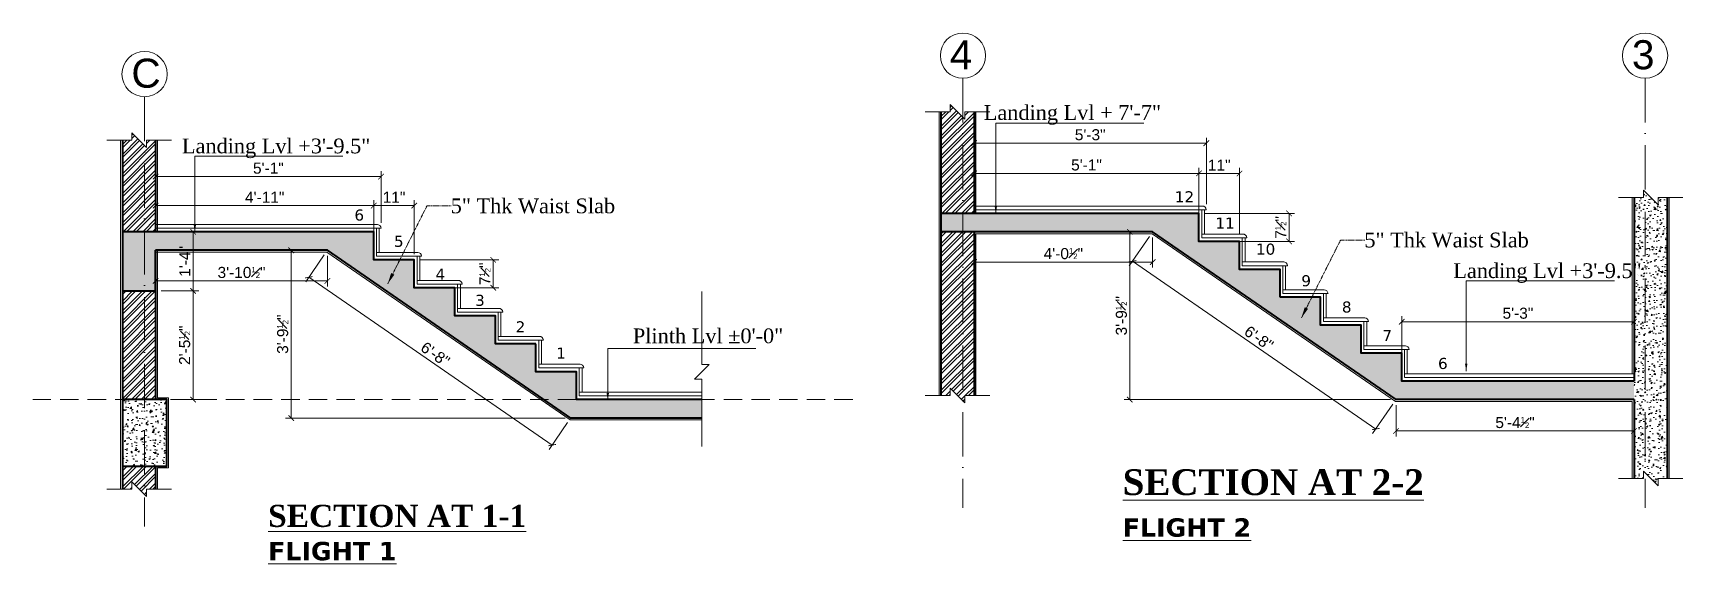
# Model space of a CAD drawing. Header units: inches. Extents: x 10755 to 33653, y -10992 to 10708.
# Drawn here: x 25919.6 to 26367, y 3860.2 to 4004.1 of the extents above; entities that cross this region are included whole.
import ezdxf

# ---------------------------------------------------------------- set-up
doc = ezdxf.new("R2010")
doc.units = ezdxf.units.IN
doc.header["$MEASUREMENT"] = 0
for name, pattern in [('ACAD_ISO10W100', [18, 12, -3, 0, -3]), ('DASHED', [0.75, 0.5, -0.25]), ('HIDDEN', [0.375, 0.25, -0.125])]:
    doc.linetypes.add(name, pattern=pattern)
for name, color, linetype, lineweight in [('beam in plan', 241, 'HIDDEN', 20), ('centerline', 9, 'ACAD_ISO10W100', 5), ('dimension element- 8', 5, 'Continuous', 13), ('hatch', 33, 'Continuous', 5), ('hatch- rcc', 252, 'Continuous', 5), ('hatch3', 43, 'Continuous', 5), ('parapet wall', 5, 'Continuous', 18), ('plaster line', 160, 'Continuous', 9), ('secton wall', 32, 'Continuous', 40), ('stair', 3, 'Continuous', 15), ('Text', 150, 'Continuous', 18), ('text- 8', 115, 'Continuous', 18), ('wall', 1, 'Continuous', 35)]:
    doc.layers.add(name, color=color, linetype=linetype, lineweight=lineweight)
doc.layers.add('T-TEXT', color=230, linetype='Continuous')
doc.styles.add('arial', font='arial.ttf')
doc.styles.add('ordinary', font='arial.ttf')
doc.styles.get("Standard").update_dxf_attribs({"font": 'arial.ttf'})
doc.styles.add('suren', font='times.ttf', dxfattribs={"height": 4})
doc.dimstyles.new('jayanti', dxfattribs={"dimtxt": 24, "dimasz": 18, "dimexe": 5.625, "dimexo": 36, "dimgap": 3, "dimtad": 1, "dimdec": 1, "dimzin": 0, "dimdsep": 46, "dimlunit": 4, "dimtxsty": 'ordinary', "dimblk": 'OBLIQUE', "dimcen": 0.09, "dimdle": 3, "dimclrt": 7, "dimadec": 3, "dimazin": 0, "dimtfac": 1, "dimtdec": 1, "dimtix": 1, "dimtofl": 0, "dimtmove": 0, "dimatfit": 3, "dimfxl": 29.1875, "dimfxlon": 1, "dimtolj": 1, "dimtzin": 0, "dimarcsym": 0})
doc.dimstyles.new('s3', dxfattribs={"dimscale": 3, "dimtxt": 1, "dimasz": 0.5, "dimexe": 0.5, "dimexo": 0.5, "dimgap": 0.25, "dimtad": 1, "dimzin": 3, "dimdsep": 46, "dimlunit": 4, "dimtxsty": 'Standard', "dimblk": 'ARCHTICK', "dimcen": 0, "dimclrd": 256, "dimclre": 256, "dimclrt": 6, "dimadec": 0, "dimazin": 0, "dimtfac": 0.5, "dimtix": 1, "dimtmove": 1, "dimatfit": 3, "dimfxl": 0.5, "dimfrac": 1, "dimtolj": 1, "dimtzin": 0, "dimarcsym": 1})
doc.dimstyles.new('S4', dxfattribs={"dimscale": 4, "dimtxt": 1, "dimasz": 0.5, "dimexe": 0.5, "dimexo": 0.5, "dimgap": 0.25, "dimtad": 1, "dimzin": 3, "dimdsep": 46, "dimlunit": 4, "dimtxsty": 'Standard', "dimblk": 'ARCHTICK', "dimcen": 0, "dimclrd": 256, "dimclre": 256, "dimclrt": 6, "dimadec": 0, "dimazin": 0, "dimtfac": 0.5, "dimtix": 1, "dimtmove": 1, "dimatfit": 3, "dimfxl": 0.5, "dimfrac": 1, "dimtolj": 1, "dimtzin": 0, "dimarcsym": 1})

# ---------------------------------------------------------------- blocks, each defined once
blk = doc.blocks.new('_ArchTick')
at = {"color": 0, "const_width": 0.15}
blk.add_lwpolyline([(-0.5, -0.5), (0.5, 0.5)], dxfattribs=at)
blk = doc.blocks.new('*D2133')
at = {"layer": 'Defpoints', "color": 0, "transparency": 16777216}
for p in [(11171.36, -968.92), (11171.36, -976.05), (11230.51, -976.05)]:
    blk.add_point(p, dxfattribs=at)
at = {"layer": 'dimension element- 8', "lineweight": -2, "transparency": 16777216}
for p, q in [((11171.36, -974.55), (11171.36, -967.42)), ((11230.51, -968.92), (11171.36, -968.92)), ((11230.51, -974.55), (11230.51, -967.42))]:
    blk.add_line(p, q, dxfattribs=at)
at = {"layer": 'dimension element- 8', "lineweight": -2, "transparency": 16777216, "xscale": 1.5, "yscale": 1.5, "zscale": 1.5, "rotation": 180}
blk.add_blockref('_ArchTick', (11171.36, -968.92), dxfattribs=at)
at = {"layer": 'dimension element- 8', "lineweight": -2, "transparency": 16777216, "xscale": 1.5, "yscale": 1.5, "zscale": 1.5}
blk.add_blockref('_ArchTick', (11230.51, -968.92), dxfattribs=at)
at = {"layer": 'dimension element- 8', "color": 6, "transparency": 16777216, "insert": (11200.94, -966.66), "char_height": 3, "attachment_point": 5}
blk.add_mtext('\\A1;4\'-11"', dxfattribs=at)
blk = doc.blocks.new('*D2134')
at = {"layer": 'Defpoints', "color": 0, "transparency": 16777216}
for p in [(11241.51, -968.92), (11230.51, -983.63), (11241.51, -983.63)]:
    blk.add_point(p, dxfattribs=at)
at = {"layer": 'dimension element- 8', "lineweight": -2, "transparency": 16777216}
for p, q in [((11230.51, -982.13), (11230.51, -967.42)), ((11230.51, -968.92), (11241.51, -968.92)), ((11241.51, -982.13), (11241.51, -967.42))]:
    blk.add_line(p, q, dxfattribs=at)
at = {"layer": 'dimension element- 8', "lineweight": -2, "transparency": 16777216, "xscale": 1.5, "yscale": 1.5, "zscale": 1.5, "rotation": 180}
blk.add_blockref('_ArchTick', (11230.51, -968.92), dxfattribs=at)
at = {"layer": 'dimension element- 8', "lineweight": -2, "transparency": 16777216, "xscale": 1.5, "yscale": 1.5, "zscale": 1.5}
blk.add_blockref('_ArchTick', (11241.51, -968.92), dxfattribs=at)
at = {"layer": 'dimension element- 8', "color": 6, "transparency": 16777216, "insert": (11236.01, -966.66), "char_height": 3, "attachment_point": 5}
blk.add_mtext('\\A1;11"', dxfattribs=at)
blk = doc.blocks.new('_Oblique')
at = {"layer": 'wall', "color": 0, "lineweight": -2}
blk.add_line((-0.5, -0.5), (0.5, 0.5), dxfattribs=at)
blk = doc.blocks.new('*D2135')
at = {"layer": 'Defpoints', "color": 0, "transparency": 16777216}
for p in [(11171.36, -961.07), (11171.36, -975.05), (11232.51, -975.05)]:
    blk.add_point(p, dxfattribs=at)
at = {"layer": 'dimension element- 8', "lineweight": -2, "transparency": 16777216}
for p, q in [((11171.36, -973.55), (11171.36, -959.57)), ((11232.51, -961.07), (11171.36, -961.07)), ((11232.51, -973.55), (11232.51, -959.57))]:
    blk.add_line(p, q, dxfattribs=at)
at = {"layer": 'dimension element- 8', "lineweight": -2, "transparency": 16777216, "xscale": 1.5, "yscale": 1.5, "zscale": 1.5, "rotation": 180}
blk.add_blockref('_ArchTick', (11171.36, -961.07), dxfattribs=at)
at = {"layer": 'dimension element- 8', "lineweight": -2, "transparency": 16777216, "xscale": 1.5, "yscale": 1.5, "zscale": 1.5}
blk.add_blockref('_ArchTick', (11232.51, -961.07), dxfattribs=at)
at = {"layer": 'dimension element- 8', "color": 6, "transparency": 16777216, "insert": (11201.94, -958.79), "char_height": 3, "attachment_point": 5}
blk.add_mtext('\\A1;5\'-1"', dxfattribs=at)
blk = doc.blocks.new('*D2137')
at = {"layer": 'Defpoints', "color": 0, "transparency": 16777216}
for p in [(11241.51, -983.63), (11262.93, -983.63), (11241.51, -991.21)]:
    blk.add_point(p, dxfattribs=at)
at = {"layer": 'dimension element- 8', "lineweight": -2, "transparency": 16777216}
for p, q in [((11243.01, -983.63), (11264.43, -983.63)), ((11262.93, -991.21), (11262.93, -983.63)), ((11243.01, -991.21), (11264.43, -991.21))]:
    blk.add_line(p, q, dxfattribs=at)
at = {"layer": 'dimension element- 8', "lineweight": -2, "transparency": 16777216, "xscale": 1.5, "yscale": 1.5, "zscale": 1.5}
for p, rotation in [((11262.93, -983.63), 90), ((11262.93, -991.21), 270)]:
    blk.add_blockref('_ArchTick', p, dxfattribs=dict(at, rotation=rotation))
at = {"layer": 'dimension element- 8', "color": 6, "transparency": 16777216, "insert": (11260.68, -987.42), "char_height": 3, "attachment_point": 5, "rotation": 90}
blk.add_mtext('\\A1;7{\\H0.500000x;\\S1#2;}"', dxfattribs=at)
blk = doc.blocks.new('*D2138')
at = {"layer": 'Defpoints', "color": 0, "transparency": 16777216}
for p in [(11171.36, -981.05), (11217.95, -981.05), (11217.95, -989.34)]:
    blk.add_point(p, dxfattribs=at)
at = {"layer": 'dimension element- 8', "lineweight": -2, "transparency": 16777216}
for p, q in [((11171.36, -982.55), (11171.36, -990.84)), ((11217.95, -982.55), (11217.95, -990.84)), ((11171.36, -989.34), (11217.95, -989.34))]:
    blk.add_line(p, q, dxfattribs=at)
at = {"layer": 'dimension element- 8', "lineweight": -2, "transparency": 16777216, "xscale": 1.5, "yscale": 1.5, "zscale": 1.5, "rotation": 180}
blk.add_blockref('_ArchTick', (11171.36, -989.34), dxfattribs=at)
at = {"layer": 'dimension element- 8', "lineweight": -2, "transparency": 16777216, "xscale": 1.5, "yscale": 1.5, "zscale": 1.5}
blk.add_blockref('_ArchTick', (11217.95, -989.34), dxfattribs=at)
at = {"layer": 'dimension element- 8', "color": 6, "transparency": 16777216, "insert": (11194.66, -987.06), "char_height": 3, "attachment_point": 5}
blk.add_mtext('\\A1;3\'-10{\\H0.500000x;\\S1#2;}"', dxfattribs=at)
blk = doc.blocks.new('*D2139')
at = {"layer": 'Defpoints', "color": 0, "transparency": 16777216}
for p in [(11217.95, -981.05), (11283.95, -1026.52), (11278.91, -1033.84)]:
    blk.add_point(p, dxfattribs=at)
at = {"layer": 'dimension element- 8', "lineweight": -2, "transparency": 16777216}
for p, q in [((11217.1, -982.28), (11212.06, -989.6)), ((11212.91, -988.36), (11278.91, -1033.84)), ((11283.1, -1027.76), (11278.06, -1035.07))]:
    blk.add_line(p, q, dxfattribs=at)
at = {"layer": 'dimension element- 8', "lineweight": -2, "transparency": 16777216, "xscale": 1.5, "yscale": 1.5, "zscale": 1.5}
for p, rotation in [((11212.91, -988.36), 145.4333441391077), ((11278.91, -1033.84), 325.4333441391077)]:
    blk.add_blockref('_ArchTick', p, dxfattribs=dict(at, rotation=rotation))
at = {"layer": 'dimension element- 8', "color": 6, "transparency": 16777216, "insert": (11247.21, -1009.22), "char_height": 3, "attachment_point": 5, "rotation": 325.4333}
blk.add_mtext('\\A1;6\'-8"', dxfattribs=at)
blk = doc.blocks.new('*D2140')
at = {"layer": 'Defpoints', "color": 0, "transparency": 16777216}
for p in [(11171.36, -992.05), (11181.54, -992.05), (11176.17, -1021.52)]:
    blk.add_point(p, dxfattribs=at)
at = {"layer": 'dimension element- 8', "lineweight": -2, "transparency": 16777216}
for p, q in [((11172.86, -992.05), (11183.04, -992.05)), ((11181.54, -1021.52), (11181.54, -992.05)), ((11177.67, -1021.52), (11183.04, -1021.52))]:
    blk.add_line(p, q, dxfattribs=at)
at = {"layer": 'dimension element- 8', "lineweight": -2, "transparency": 16777216, "xscale": 1.5, "yscale": 1.5, "zscale": 1.5}
for p, rotation in [((11181.54, -992.05), 90), ((11181.54, -1021.52), 270)]:
    blk.add_blockref('_ArchTick', p, dxfattribs=dict(at, rotation=rotation))
at = {"layer": 'dimension element- 8', "color": 6, "transparency": 16777216, "insert": (11179.25, -1006.78), "char_height": 3, "attachment_point": 5, "rotation": 90}
blk.add_mtext('\\A1;2\'-5{\\H0.500000x;\\S1#2;}"', dxfattribs=at)
blk = doc.blocks.new('*D2141')
at = {"layer": 'Defpoints', "color": 0, "transparency": 16777216}
for p in [(11171.36, -976.05), (11181.54, -976.05), (11171.36, -992.05)]:
    blk.add_point(p, dxfattribs=at)
at = {"layer": 'dimension element- 8', "lineweight": -2, "transparency": 16777216}
for p, q in [((11172.86, -976.05), (11183.04, -976.05)), ((11181.54, -992.05), (11181.54, -976.05)), ((11172.86, -992.05), (11183.04, -992.05))]:
    blk.add_line(p, q, dxfattribs=at)
at = {"layer": 'dimension element- 8', "lineweight": -2, "transparency": 16777216, "xscale": 1.5, "yscale": 1.5, "zscale": 1.5}
for p, rotation in [((11181.54, -976.05), 90), ((11181.54, -992.05), 270)]:
    blk.add_blockref('_ArchTick', p, dxfattribs=dict(at, rotation=rotation))
at = {"layer": 'dimension element- 8', "color": 6, "transparency": 16777216, "insert": (11179.28, -984.05), "char_height": 3, "attachment_point": 5, "rotation": 90}
blk.add_mtext('\\A1;1\'-4"', dxfattribs=at)
blk = doc.blocks.new('*D2136')
at = {"layer": 'Defpoints', "color": 0, "transparency": 16777216}
for p in [(11208.12, -981.05), (11217.95, -981.05), (11283.95, -1026.52)]:
    blk.add_point(p, dxfattribs=at)
at = {"layer": 'dimension element- 8', "lineweight": -2, "transparency": 16777216}
for p, q in [((11216.45, -981.05), (11206.62, -981.05)), ((11208.12, -1026.52), (11208.12, -981.05)), ((11282.45, -1026.52), (11206.62, -1026.52))]:
    blk.add_line(p, q, dxfattribs=at)
at = {"layer": 'dimension element- 8', "lineweight": -2, "transparency": 16777216, "xscale": 1.5, "yscale": 1.5, "zscale": 1.5}
for p, rotation in [((11208.12, -981.05), 90), ((11208.12, -1026.52), 270)]:
    blk.add_blockref('_ArchTick', p, dxfattribs=dict(at, rotation=rotation))
at = {"layer": 'dimension element- 8', "color": 6, "transparency": 16777216, "insert": (11205.83, -1003.78), "char_height": 3, "attachment_point": 5, "rotation": 90}
blk.add_mtext('\\A1;3\'-9{\\H0.500000x;\\S1#2;}"', dxfattribs=at)
blk = doc.blocks.new('*D2142')
at = {"layer": 'Defpoints', "color": 0, "transparency": 16777216}
for p in [(11454.32, -960.2), (11393.32, -971.05), (11454.32, -971.05)]:
    blk.add_point(p, dxfattribs=at)
at = {"layer": 'dimension element- 8', "lineweight": -2, "transparency": 16777216}
for p, q in [((11393.32, -969.55), (11393.32, -958.7)), ((11393.32, -960.2), (11454.32, -960.2)), ((11454.32, -969.55), (11454.32, -958.7))]:
    blk.add_line(p, q, dxfattribs=at)
at = {"layer": 'dimension element- 8', "lineweight": -2, "transparency": 16777216, "xscale": 1.5, "yscale": 1.5, "zscale": 1.5, "rotation": 180}
blk.add_blockref('_ArchTick', (11393.32, -960.2), dxfattribs=at)
at = {"layer": 'dimension element- 8', "lineweight": -2, "transparency": 16777216, "xscale": 1.5, "yscale": 1.5, "zscale": 1.5}
blk.add_blockref('_ArchTick', (11454.32, -960.2), dxfattribs=at)
at = {"layer": 'dimension element- 8', "color": 6, "transparency": 16777216, "insert": (11423.82, -957.92), "char_height": 3, "attachment_point": 5}
blk.add_mtext('\\A1;5\'-1"', dxfattribs=at)
blk = doc.blocks.new('*D2143')
at = {"layer": 'Defpoints', "color": 0, "transparency": 16777216}
for p in [(11465.32, -960.2), (11454.32, -978.17), (11465.32, -978.17)]:
    blk.add_point(p, dxfattribs=at)
at = {"layer": 'dimension element- 8', "lineweight": -2, "transparency": 16777216}
for p, q in [((11454.32, -976.67), (11454.32, -958.7)), ((11454.32, -960.2), (11465.32, -960.2)), ((11465.32, -976.67), (11465.32, -958.7))]:
    blk.add_line(p, q, dxfattribs=at)
at = {"layer": 'dimension element- 8', "lineweight": -2, "transparency": 16777216, "xscale": 1.5, "yscale": 1.5, "zscale": 1.5, "rotation": 180}
blk.add_blockref('_ArchTick', (11454.32, -960.2), dxfattribs=at)
at = {"layer": 'dimension element- 8', "lineweight": -2, "transparency": 16777216, "xscale": 1.5, "yscale": 1.5, "zscale": 1.5}
blk.add_blockref('_ArchTick', (11465.32, -960.2), dxfattribs=at)
at = {"layer": 'dimension element- 8', "color": 6, "transparency": 16777216, "insert": (11459.82, -957.95), "char_height": 3, "attachment_point": 5}
blk.add_mtext('\\A1;11"', dxfattribs=at)
blk = doc.blocks.new('*D2144')
at = {"layer": 'Defpoints', "color": 0, "transparency": 16777216}
for p in [(11572.32, -1000.39), (11509.32, -1013.8), (11572.32, -1016.52)]:
    blk.add_point(p, dxfattribs=at)
at = {"layer": 'dimension element- 8', "lineweight": -2, "transparency": 16777216}
for p, q in [((11509.32, -1012.3), (11509.32, -998.89)), ((11509.32, -1000.39), (11572.32, -1000.39)), ((11572.32, -1015.02), (11572.32, -998.89))]:
    blk.add_line(p, q, dxfattribs=at)
at = {"layer": 'dimension element- 8', "lineweight": -2, "transparency": 16777216, "xscale": 1.5, "yscale": 1.5, "zscale": 1.5, "rotation": 180}
blk.add_blockref('_ArchTick', (11509.32, -1000.39), dxfattribs=at)
at = {"layer": 'dimension element- 8', "lineweight": -2, "transparency": 16777216, "xscale": 1.5, "yscale": 1.5, "zscale": 1.5}
blk.add_blockref('_ArchTick', (11572.32, -1000.39), dxfattribs=at)
at = {"layer": 'dimension element- 8', "color": 6, "transparency": 16777216, "insert": (11540.82, -998.11), "char_height": 3, "attachment_point": 5}
blk.add_mtext('\\A1;5\'-3"', dxfattribs=at)
blk = doc.blocks.new('*D2145')
at = {"layer": 'Defpoints', "color": 0, "transparency": 16777216}
for p in [(11456.32, -952.01), (11456.32, -970.05), (11393.32, -971.05)]:
    blk.add_point(p, dxfattribs=at)
at = {"layer": 'dimension element- 8', "lineweight": -2, "transparency": 16777216}
for p, q in [((11393.32, -969.55), (11393.32, -950.51)), ((11393.32, -952.01), (11456.32, -952.01)), ((11456.32, -968.55), (11456.32, -950.51))]:
    blk.add_line(p, q, dxfattribs=at)
at = {"layer": 'dimension element- 8', "lineweight": -2, "transparency": 16777216, "xscale": 1.5, "yscale": 1.5, "zscale": 1.5, "rotation": 180}
blk.add_blockref('_ArchTick', (11393.32, -952.01), dxfattribs=at)
at = {"layer": 'dimension element- 8', "lineweight": -2, "transparency": 16777216, "xscale": 1.5, "yscale": 1.5, "zscale": 1.5}
blk.add_blockref('_ArchTick', (11456.32, -952.01), dxfattribs=at)
at = {"layer": 'dimension element- 8', "color": 6, "transparency": 16777216, "insert": (11424.82, -949.73), "char_height": 3, "attachment_point": 5}
blk.add_mtext('\\A1;5\'-3"', dxfattribs=at)
blk = doc.blocks.new('*D2147')
at = {"layer": 'Defpoints', "color": 0, "transparency": 16777216}
for p in [(11441.76, -976.05), (11435.57, -1021.52), (11507.76, -1021.52)]:
    blk.add_point(p, dxfattribs=at)
at = {"layer": 'dimension element- 8', "lineweight": -2, "transparency": 16777216}
for p, q in [((11440.26, -976.05), (11434.07, -976.05)), ((11435.57, -976.05), (11435.57, -1021.52)), ((11506.26, -1021.52), (11434.07, -1021.52))]:
    blk.add_line(p, q, dxfattribs=at)
at = {"layer": 'dimension element- 8', "lineweight": -2, "transparency": 16777216, "xscale": 1.5, "yscale": 1.5, "zscale": 1.5}
for p, rotation in [((11435.57, -976.05), 90), ((11435.57, -1021.52), 270)]:
    blk.add_blockref('_ArchTick', p, dxfattribs=dict(at, rotation=rotation))
at = {"layer": 'dimension element- 8', "color": 6, "transparency": 16777216, "insert": (11433.29, -998.78), "char_height": 3, "attachment_point": 5, "rotation": 90}
blk.add_mtext('\\A1;3\'-9{\\H0.500000x;\\S1#2;}"', dxfattribs=at)
blk = doc.blocks.new('*D2148')
at = {"layer": 'Defpoints', "color": 0, "transparency": 16777216}
for p in [(11393.32, -976.05), (11441.76, -976.05), (11441.76, -984.24)]:
    blk.add_point(p, dxfattribs=at)
at = {"layer": 'dimension element- 8', "lineweight": -2, "transparency": 16777216}
for p, q in [((11393.32, -977.55), (11393.32, -985.74)), ((11441.76, -977.55), (11441.76, -985.74)), ((11393.32, -984.24), (11441.76, -984.24))]:
    blk.add_line(p, q, dxfattribs=at)
at = {"layer": 'dimension element- 8', "lineweight": -2, "transparency": 16777216, "xscale": 1.5, "yscale": 1.5, "zscale": 1.5, "rotation": 180}
blk.add_blockref('_ArchTick', (11393.32, -984.24), dxfattribs=at)
at = {"layer": 'dimension element- 8', "lineweight": -2, "transparency": 16777216, "xscale": 1.5, "yscale": 1.5, "zscale": 1.5}
blk.add_blockref('_ArchTick', (11441.76, -984.24), dxfattribs=at)
at = {"layer": 'dimension element- 8', "color": 6, "transparency": 16777216, "insert": (11417.54, -981.95), "char_height": 3, "attachment_point": 5}
blk.add_mtext('\\A1;4\'-0{\\H0.500000x;\\S1#2;}"', dxfattribs=at)
blk = doc.blocks.new('*D2146')
at = {"layer": 'Defpoints', "color": 0, "transparency": 16777216}
for p in [(11441.76, -976.05), (11507.76, -1021.52), (11502.27, -1029.49)]:
    blk.add_point(p, dxfattribs=at)
at = {"layer": 'dimension element- 8', "lineweight": -2, "transparency": 16777216}
for p, q in [((11440.91, -977.28), (11435.42, -985.25)), ((11436.27, -984.01), (11502.27, -1029.49)), ((11506.91, -1022.76), (11501.42, -1030.72))]:
    blk.add_line(p, q, dxfattribs=at)
at = {"layer": 'dimension element- 8', "lineweight": -2, "transparency": 16777216, "xscale": 1.5, "yscale": 1.5, "zscale": 1.5}
for p, rotation in [((11436.27, -984.01), 145.4333441391049), ((11502.27, -1029.49), 325.4333441391049)]:
    blk.add_blockref('_ArchTick', p, dxfattribs=dict(at, rotation=rotation))
at = {"layer": 'dimension element- 8', "color": 6, "transparency": 16777216, "insert": (11470.57, -1004.87), "char_height": 3, "attachment_point": 5, "rotation": 325.4333}
blk.add_mtext('\\A1;6\'-8"', dxfattribs=at)
blk = doc.blocks.new('*D2149')
at = {"layer": 'Defpoints', "color": 0, "transparency": 16777216}
for p in [(11507.76, -1021.52), (11572.32, -1021.52), (11572.32, -1030.02)]:
    blk.add_point(p, dxfattribs=at)
at = {"layer": 'dimension element- 8', "lineweight": -2, "transparency": 16777216}
for p, q in [((11507.76, -1023.02), (11507.76, -1031.52)), ((11572.32, -1023.02), (11572.32, -1031.52)), ((11507.76, -1030.02), (11572.32, -1030.02))]:
    blk.add_line(p, q, dxfattribs=at)
at = {"layer": 'dimension element- 8', "lineweight": -2, "transparency": 16777216, "xscale": 1.5, "yscale": 1.5, "zscale": 1.5, "rotation": 180}
blk.add_blockref('_ArchTick', (11507.76, -1030.02), dxfattribs=at)
at = {"layer": 'dimension element- 8', "lineweight": -2, "transparency": 16777216, "xscale": 1.5, "yscale": 1.5, "zscale": 1.5}
blk.add_blockref('_ArchTick', (11572.32, -1030.02), dxfattribs=at)
at = {"layer": 'dimension element- 8', "color": 6, "transparency": 16777216, "insert": (11540.04, -1027.74), "char_height": 3, "attachment_point": 5}
blk.add_mtext('\\A1;5\'-4{\\H0.500000x;\\S1#2;}"', dxfattribs=at)
blk = doc.blocks.new('*D2150')
at = {"layer": 'Defpoints', "color": 0, "transparency": 16777216}
for p in [(11454.32, -971.05), (11478.76, -971.05), (11454.32, -978.63)]:
    blk.add_point(p, dxfattribs=at)
at = {"layer": 'dimension element- 8', "lineweight": -2, "transparency": 16777216}
for p, q in [((11455.82, -971.05), (11480.26, -971.05)), ((11478.76, -978.63), (11478.76, -971.05)), ((11455.82, -978.63), (11480.26, -978.63))]:
    blk.add_line(p, q, dxfattribs=at)
at = {"layer": 'dimension element- 8', "lineweight": -2, "transparency": 16777216, "xscale": 1.5, "yscale": 1.5, "zscale": 1.5}
for p, rotation in [((11478.76, -971.05), 90), ((11478.76, -978.63), 270)]:
    blk.add_blockref('_ArchTick', p, dxfattribs=dict(at, rotation=rotation))
at = {"layer": 'dimension element- 8', "color": 6, "transparency": 16777216, "insert": (11476.51, -974.84), "char_height": 3, "attachment_point": 5, "rotation": 90}
blk.add_mtext('\\A1;7{\\H0.500000x;\\S1#2;}"', dxfattribs=at)
blk = doc.blocks.new('A$C55F06A0D')
at = {"layer": 'hatch'}
h = blk.add_hatch(dxfattribs=at)
h.set_pattern_fill('ANSI32', color=256, scale=5, style=0)
h.set_pattern_definition([(45, (-14700.1792, 1121.5799), (-1.32582521, 1.32582521), []), (45, (-14699.2953, 1121.5799), (-1.32582521, 1.32582521), [])])
h.paths.add_polyline_path([(1240.459, 114.808), (1231.459, 114.808), (1231.459, 70.479), (1233.983, 70.479), (1233.983, 72.479), (1237.983, 68.479), (1237.983, 70.479), (1240.459, 70.479)])
h.paths.add_polyline_path([(1240.459, 147.37), (1237.98, 147.37), (1237.98, 145.37), (1233.98, 149.37), (1233.98, 147.37), (1231.459, 147.37), (1231.459, 119.808), (1240.459, 119.808)])
h = blk.add_hatch(dxfattribs=at)
h.set_pattern_fill('ANSI32', color=256, scale=5, style=0)
h.set_pattern_definition([(45, (-16631.0951, -703.674), (-1.32582521, 1.32582521), []), (45, (-16630.2112, -703.674), (-1.32582521, 1.32582521), [])])
h.paths.add_polyline_path([(1018.506, 139.7), (1016.03, 139.7), (1016.03, 137.7), (1012.03, 141.7), (1012.03, 139.7), (1009.506, 139.7), (1009.506, 114.808), (1018.506, 114.808)])
h.paths.add_polyline_path([(1009.506, 69.334), (1018.506, 69.334), (1018.506, 98.808), (1009.506, 98.808)])
h.paths.add_polyline_path([(1018.506, 51.334), (1009.506, 51.334), (1009.506, 45.077), (1012.03, 45.077), (1012.03, 47.077), (1016.03, 43.077), (1016.03, 45.077), (1018.506, 45.077)])
at = {"layer": 'hatch- rcc'}
h = blk.add_hatch(dxfattribs=at)
h.set_pattern_fill('AR-CONC', color=256, scale=0.5, style=0)
h.set_pattern_definition([(50, (-9172.1302, 1111.943), (3.5863009, -0.3137607), [0.375, -4.125]), (355, (-9172.1302, 1111.943), (-0.6937567, 3.7609607), [0.3, -3.3]), (100.451444, (-9171.8314, 1111.917), (2.8925442, 3.4472), [0.318701, -3.5057106]), (46.1842, (-9172.13, 1112.943), (5.3362067, -0.8275964), [0.5625, -6.1875]), (96.635635, (-9171.6855, 1112.874), (4.6733097, 4.870593), [0.4780517, -5.2585688]), (351.184164, (-9172.13, 1112.943), (4.6733097, 4.870593), [0.45, -4.95]), (21, (-9171.6302, 1112.693), (2.9845353, -2.01309445), [0.375, -4.125]), (326, (-9171.6302, 1112.693), (1.2165767, 3.6257502), [0.3, -3.3]), (71.451445, (-9171.3815, 1112.5253), (4.2011119, 1.6126558), [0.318701, -3.5057106]), (37.5, (-9172.1302, 1111.9431), (0.06079928, 1.66446927), [0, -3.26, 0, -3.35, 0, -3.3125]), (7.5, (-9172.1302, 1111.943), (1.3153477, 1.97205856), [0, -1.91, 0, -3.185, 0, -1.2625]), (327.5, (-9173.2452, 1111.9431), (2.66911218, -0.11277436), [0, -1.25, 0, -3.9, 0, -5.175]), (317.5, (-9173.7452, 1111.943), (2.91593085, 0.5005249), [0, -1.625, 0, -2.59, 0, -3.675])])
h.paths.add_polyline_path([(1428.459, 124.108), (1425.983, 124.108), (1425.983, 122.108), (1421.983, 126.108), (1421.983, 124.108), (1419.459, 124.108), (1419.459, 47.988), (1421.983, 47.988), (1421.983, 49.988), (1425.983, 45.988), (1425.983, 47.988), (1428.459, 47.988)])
h = blk.add_hatch(dxfattribs=at)
h.set_pattern_fill('AR-CONC', color=256, scale=0.5, style=0)
h.set_pattern_definition([(50, (-14701.1823, 1121.58), (3.5863009, -0.3137607), [0.375, -4.125]), (355, (-14701.1823, 1121.58), (-0.6937567, 3.7609607), [0.3, -3.3]), (100.451444, (-14700.8835, 1121.5537), (2.8925442, 3.44719995), [0.318701, -3.5057106]), (46.1842, (-14701.1823, 1122.58), (5.3362067, -0.8275964), [0.5625, -6.1875]), (96.635635, (-14700.7376, 1122.511), (4.6733097, 4.870593), [0.4780517, -5.2585688]), (351.184164, (-14701.1823, 1122.58), (4.6733097, 4.870593), [0.45, -4.95]), (21, (-14700.6823, 1122.33), (2.98453526, -2.01309445), [0.375, -4.125]), (326, (-14700.6823, 1122.33), (1.2165767, 3.6257502), [0.3, -3.3]), (71.451445, (-14700.4336, 1122.162), (4.2011119, 1.6126558), [0.31870095, -3.5057106]), (37.5, (-14701.1823, 1121.5799), (0.06079928, 1.66446927), [0, -3.26, 0, -3.35, 0, -3.3125]), (7.5, (-14701.1823, 1121.5799), (1.31534769, 1.97205856), [0, -1.91, 0, -3.185, 0, -1.2625]), (327.5, (-14702.2973, 1121.5799), (2.66911218, -0.11277436), [0, -1.25, 0, -3.9, 0, -5.175]), (317.5, (-14702.7973, 1121.5799), (2.91593085, 0.5005249), [0, -1.625, 0, -2.59, 0, -3.675])])
h.paths.add_polyline_path([(1301.459, 119.808), (1231.459, 119.808), (1231.459, 114.808), (1288.904, 114.808), (1354.904, 69.334), (1419.459, 69.334), (1419.459, 74.334), (1356.459, 74.334), (1356.459, 81.913), (1345.459, 81.913), (1345.459, 89.492), (1334.459, 89.492), (1334.459, 97.071), (1323.459, 97.071), (1323.459, 104.65), (1312.459, 104.65), (1312.459, 112.229), (1301.459, 112.229)])
h = blk.add_hatch(dxfattribs=at)
h.set_pattern_fill('AR-CONC', color=256, scale=0.5, style=0)
h.set_pattern_definition([(50, (-14062.0882, 974.3814), (3.5863009, -0.3137607), [0.375, -4.125]), (355, (-14062.088, 974.3814), (-0.6937567, 3.7609607), [0.3, -3.3]), (100.451444, (-14061.7893, 974.3553), (2.8925442, 3.44719995), [0.318701, -3.5057106]), (46.1842, (-14062.088, 975.3814), (5.3362067, -0.8275964), [0.5625, -6.1875]), (96.635635, (-14061.6435, 975.3125), (4.6733097, 4.870593), [0.4780517, -5.2585688]), (351.184164, (-14062.088, 975.3814), (4.6733097, 4.870593), [0.45, -4.95]), (21, (-14061.5882, 975.1314), (2.98453526, -2.01309445), [0.375, -4.125]), (326, (-14061.588, 975.1314), (1.2165767, 3.6257502), [0.3, -3.3]), (71.451445, (-14061.3395, 974.9637), (4.2011119, 1.6126558), [0.31870095, -3.5057106]), (37.5, (-14062.0882, 974.3814), (0.06079928, 1.66446927), [0, -3.26, 0, -3.35, 0, -3.3125]), (7.5, (-14062.0882, 974.3814), (1.31534769, 1.97205856), [0, -1.91, 0, -3.185, 0, -1.2625]), (327.5, (-14063.2032, 974.3814), (2.66911218, -0.11277436), [0, -1.25, 0, -3.9, 0, -5.175]), (317.5, (-14063.7032, 974.3814), (2.91593085, 0.5005249), [0, -1.625, 0, -2.59, 0, -3.675])])
h.paths.add_polyline_path([(1088.651, 107.229), (1077.651, 107.229), (1077.651, 114.808), (1017.489, 114.808), (1009.506, 114.808), (1009.506, 98.808), (1018.506, 98.808), (1018.506, 109.808), (1065.095, 109.808), (1131.095, 64.334), (1166.634, 64.334), (1166.634, 69.334), (1132.651, 69.334), (1132.651, 76.913), (1121.651, 76.913), (1121.651, 84.492), (1110.651, 84.492), (1110.651, 92.071), (1099.651, 92.071), (1099.651, 99.65), (1088.651, 99.65)])
h = blk.add_hatch(dxfattribs=at)
h.set_pattern_fill('AR-CONC', color=256, scale=0.5, style=0)
h.set_pattern_definition([(50, (-14061.0882, 974.3814), (3.5863009, -0.3137607), [0.375, -4.125]), (355, (-14061.088, 974.3814), (-0.6937567, 3.7609607), [0.3, -3.3]), (100.451444, (-14060.7893, 974.3553), (2.8925442, 3.44719995), [0.318701, -3.5057106]), (46.1842, (-14061.088, 975.3814), (5.3362067, -0.8275964), [0.5625, -6.1875]), (96.635635, (-14060.6435, 975.3125), (4.6733097, 4.870593), [0.4780517, -5.2585688]), (351.184164, (-14061.088, 975.3814), (4.6733097, 4.870593), [0.45, -4.95]), (21, (-14060.5882, 975.1314), (2.98453526, -2.01309445), [0.375, -4.125]), (326, (-14060.588, 975.1314), (1.2165767, 3.6257502), [0.3, -3.3]), (71.451445, (-14060.3395, 974.9637), (4.2011119, 1.6126558), [0.31870095, -3.5057106]), (37.5, (-14061.0882, 974.3814), (0.06079928, 1.66446927), [0, -3.26, 0, -3.35, 0, -3.3125]), (7.5, (-14061.0882, 974.3814), (1.31534769, 1.97205856), [0, -1.91, 0, -3.185, 0, -1.2625]), (327.5, (-14062.2032, 974.3814), (2.66911218, -0.11277436), [0, -1.25, 0, -3.9, 0, -5.175]), (317.5, (-14062.7032, 974.3814), (2.91593085, 0.5005249), [0, -1.625, 0, -2.59, 0, -3.675])])
h.paths.add_polyline_path([(1021.506, 69.334), (1009.506, 69.334), (1009.506, 51.334), (1021.506, 51.334)])
at = {"layer": 'centerline'}
for p, q in [((1237.459, 156.437), (1237.459, 39.983)), ((1422.459, 156.437), (1422.459, 39.983)), ((1015.506, 151.437), (1015.506, 34.983))]:
    blk.add_line(p, q, dxfattribs=at)
at = {"layer": 'centerline', "linetype": 'Continuous'}
for centre in [(1237.459, 162.575), (1422.459, 162.575), (1015.506, 157.575)]:
    blk.add_circle(centre, 6.138, dxfattribs=at)
at = {"layer": 'hatch'}
for points in [[(1227.23, 147.37), (1233.98, 147.37), (1233.98, 149.37), (1237.98, 145.37), (1237.98, 147.37), (1244.73, 147.37)], [(1005.28, 139.7), (1012.03, 139.7), (1012.03, 141.7), (1016.03, 137.7), (1016.03, 139.7), (1022.78, 139.7)], [(1415.233, 124.108), (1421.983, 124.108), (1421.983, 126.108), (1425.983, 122.108), (1425.983, 124.108), (1432.733, 124.108)], [(1166.634, 56.648), (1166.634, 74.847), (1164.634, 74.847), (1168.634, 78.847), (1166.634, 78.847), (1166.634, 98.621)], [(1227.233, 70.479), (1233.983, 70.479), (1233.983, 72.479), (1237.983, 68.479), (1237.983, 70.479), (1244.733, 70.479)], [(1415.233, 47.988), (1421.983, 47.988), (1421.983, 49.988), (1425.983, 45.988), (1425.983, 47.988), (1432.733, 47.988)], [(1005.28, 45.077), (1012.03, 45.077), (1012.03, 47.077), (1016.03, 43.077), (1016.03, 45.077), (1022.78, 45.077)]]:
    blk.add_lwpolyline(points, dxfattribs=at)
at = {"layer": 'hatch3', "linetype": 'DASHED', "lineweight": 0, "ltscale": 10}
blk.add_line((1207.57, 69.334), (985.246, 69.334), dxfattribs=at)
at = {"layer": 'parapet wall'}
for p, q in [((1230.959, 147.37), (1230.959, 70.479)), ((1240.959, 147.37), (1240.959, 119.808)), ((1418.959, 124.108), (1418.959, 76.334)), ((1428.959, 124.108), (1428.959, 47.988))]:
    blk.add_line(p, q, dxfattribs=at)
blk.add_lwpolyline([(1418.959, 47.988), (1418.959, 68.834), (1354.748, 68.834), (1288.748, 114.308), (1240.959, 114.308), (1240.959, 70.479)], dxfattribs=at)
at = {"layer": 'plaster line'}
for p, q in [((1009.006, 139.7), (1009.006, 45.077)), ((1019.006, 139.7), (1019.006, 114.808))]:
    blk.add_line(p, q, dxfattribs=at)
for points in [[(1166.634, 63.834), (1130.94, 63.834), (1064.94, 109.308), (1018.506, 109.308)], [(1019.006, 45.077), (1019.006, 50.834), (1022.006, 50.834), (1022.006, 69.834), (1019.006, 69.834), (1019.006, 109.808)]]:
    blk.add_lwpolyline(points, dxfattribs=at)
at = {"layer": 'secton wall'}
for p, q in [((1231.459, 147.37), (1231.459, 70.479)), ((1240.459, 147.37), (1240.459, 119.808)), ((1009.506, 139.7), (1009.506, 45.077)), ((1018.506, 139.7), (1018.506, 114.808)), ((1419.459, 124.108), (1419.459, 74.334)), ((1428.459, 124.108), (1428.459, 47.988)), ((1240.459, 114.808), (1240.459, 70.479)), ((1018.506, 109.808), (1018.506, 69.334)), ((1419.459, 69.334), (1419.459, 47.988)), ((1018.506, 51.334), (1018.506, 45.077))]:
    blk.add_line(p, q, dxfattribs=at)
for points in [[(1323.459, 97.071), (1323.459, 104.65), (1312.459, 104.65), (1312.459, 112.229), (1301.459, 112.229), (1301.459, 119.808), (1231.459, 119.808)], [(1018.506, 114.808), (1009.506, 114.808), (1009.506, 98.808), (1018.506, 98.808), (1018.506, 109.808)], [(1121.651, 84.492), (1110.651, 84.492), (1110.651, 92.071), (1099.651, 92.071), (1099.651, 99.65), (1088.651, 99.65), (1088.651, 107.229), (1077.651, 107.229), (1077.651, 114.808), (1018.506, 114.808)], [(1419.459, 69.334), (1354.904, 69.334), (1288.904, 114.808), (1231.459, 114.808)], [(1166.634, 64.334), (1131.095, 64.334), (1065.095, 109.808), (1018.506, 109.808)], [(1419.459, 74.334), (1356.459, 74.334), (1356.459, 81.913), (1345.459, 81.913), (1345.459, 89.492), (1334.459, 89.492), (1334.459, 97.071), (1323.459, 97.071)], [(1166.634, 69.334), (1132.651, 69.334), (1132.651, 76.913), (1121.651, 76.913), (1121.651, 84.492)]]:
    blk.add_lwpolyline(points, dxfattribs=at)
blk.add_lwpolyline([(1009.506, 51.334), (1021.506, 51.334), (1021.506, 69.334), (1009.506, 69.334)], close=True, dxfattribs=at)
at = {"layer": 'stair', "ltscale": 5}
for p, q in [((1240.463, 121.808), (1302.456, 121.808)), ((1240.463, 119.808), (1240.463, 121.808)), ((1018.506, 116.808), (1078.647, 116.808)), ((1240.463, 120.808), (1302.959, 120.808)), ((1302.209, 120.808), (1302.209, 113.229)), ((1302.959, 120.808), (1303.459, 120.808)), ((1302.959, 120.808), (1302.959, 114.229)), ((1018.506, 115.808), (1079.151, 115.808)), ((1078.401, 115.808), (1078.401, 108.229)), ((1079.151, 115.808), (1079.651, 115.808)), ((1079.151, 115.808), (1079.151, 109.229)), ((1302.209, 114.229), (1313.456, 114.229)), ((1302.209, 113.229), (1313.959, 113.229)), ((1313.209, 113.229), (1313.209, 105.65)), ((1313.959, 113.229), (1314.459, 113.229)), ((1313.959, 113.229), (1313.959, 106.65)), ((1078.401, 109.229), (1089.647, 109.229)), ((1078.401, 108.229), (1090.151, 108.229)), ((1089.401, 108.229), (1089.401, 100.65)), ((1090.151, 108.229), (1090.651, 108.229)), ((1090.151, 108.229), (1090.151, 101.65)), ((1313.209, 106.65), (1324.456, 106.65)), ((1313.209, 105.65), (1324.959, 105.65)), ((1324.209, 105.65), (1324.209, 98.071)), ((1324.959, 105.65), (1325.459, 105.65)), ((1324.959, 105.65), (1324.959, 99.071)), ((1089.401, 101.65), (1100.647, 101.65)), ((1089.401, 100.65), (1101.151, 100.65)), ((1100.401, 100.65), (1100.401, 93.071)), ((1101.151, 100.65), (1101.651, 100.65)), ((1101.151, 100.65), (1101.151, 94.071)), ((1324.209, 99.071), (1335.456, 99.071)), ((1100.401, 94.071), (1111.647, 94.071)), ((1324.209, 98.071), (1335.959, 98.071)), ((1335.209, 98.071), (1335.209, 90.492)), ((1335.959, 98.071), (1336.459, 98.071)), ((1335.959, 98.071), (1335.959, 91.492)), ((1100.401, 93.071), (1112.151, 93.071)), ((1111.401, 93.071), (1111.401, 85.492)), ((1112.151, 93.071), (1112.651, 93.071)), ((1112.151, 93.071), (1112.151, 86.492)), ((1335.209, 91.492), (1346.456, 91.492)), ((1335.209, 90.492), (1346.959, 90.492)), ((1346.209, 90.492), (1346.209, 82.913)), ((1346.959, 90.492), (1347.459, 90.492)), ((1346.959, 90.492), (1346.959, 83.913)), ((1111.401, 86.492), (1122.647, 86.492)), ((1111.401, 85.492), (1123.151, 85.492)), ((1122.401, 85.492), (1122.401, 77.913)), ((1123.151, 85.492), (1123.651, 85.492)), ((1123.151, 85.492), (1123.151, 78.913)), ((1346.209, 83.913), (1357.456, 83.913)), ((1346.209, 82.913), (1357.959, 82.913)), ((1357.209, 82.913), (1357.209, 75.459)), ((1357.959, 82.913), (1358.459, 82.913)), ((1357.959, 82.913), (1357.959, 76.459)), ((1122.401, 78.913), (1133.647, 78.913)), ((1122.401, 77.913), (1134.151, 77.913)), ((1133.401, 77.913), (1133.401, 70.334)), ((1134.151, 77.913), (1134.651, 77.913)), ((1134.151, 77.913), (1134.151, 71.334)), ((1357.209, 76.334), (1419.459, 76.334)), ((1419.459, 74.334), (1419.459, 76.334)), ((1357.209, 75.334), (1419.459, 75.334)), ((1133.401, 71.334), (1166.634, 71.334)), ((1133.401, 70.334), (1166.634, 70.334))]:
    blk.add_line(p, q, dxfattribs=at)
for centre in [(1302.402, 120.75), (1078.594, 115.75), (1313.402, 113.171), (1089.594, 108.171), (1324.402, 105.592), (1100.594, 100.592), (1335.402, 98.013), (1111.594, 93.013), (1346.402, 90.434), (1122.594, 85.434), (1357.402, 82.855), (1133.594, 77.855)]:
    blk.add_arc(centre, 1.059, 3.12136, 92.92096, dxfattribs=at)
at = {"layer": 'T-TEXT', "ltscale": 100, "char_height": 7.875, "width": 7.28099, "attachment_point": 1, "style": 'suren'}
for s, insert in [('{\\fArial|b0|i0|c0|p34;4}', (1233.883, 166.759)), ('{\\fArial|b0|i0|c0|p34;3}', (1418.883, 166.759)), ('{\\fArial|b0|i0|c0|p34;C}', (1011.929, 161.759))]:
    blk.add_mtext(s, dxfattribs=dict(at, insert=insert))
at = {"layer": 'Text', "width": 115.98559, "attachment_point": 7}
for s, insert, char_height in [('{\\fTimes New Roman|b1|i0|c0|p18;\\LSECTION AT 2-2}', (1280.782, 43.369), 7), ('{\\fTimes New Roman|b1|i0|c0|p18;\\LSECTION AT 1-1}', (1049.013, 34.74), 6), ('{\\fVerdana|b1|i0|c0|p34;\\LFLIGHT 2}', (1280.782, 32.078), 5), ('{\\fVerdana|b1|i0|c0|p34;\\LFLIGHT 1}', (1049.013, 25.691), 5)]:
    blk.add_mtext(s, dxfattribs=dict(at, insert=insert, char_height=char_height))
at = {"layer": 'text- 8', "linetype": 'Continuous', "char_height": 4, "attachment_point": 9, "style": 'arial'}
for s, insert, width in [('{\\fTimes New Roman|b0|i0|c0|p18;Landing Lvl + 7\'-7"}', (1291.172, 143.844), 48.17988), ('{\\fTimes New Roman|b0|i0|c0|p18;Landing Lvl +3\'-9.5"}', (1076.73, 134.783), 49.96101), ('{\\fTimes New Roman|b0|i0|c0|p18;5" Thk Waist Slab}', (1143.117, 119.765), 44.03766), ('{\\fTimes New Roman|b0|i0|c0|p18;5" Thk Waist Slab}', (1390.903, 110.515), 44.03766), ('{\\fTimes New Roman|b0|i0|c0|p18;Landing Lvl +3\'-9.5"}', (1421.531, 100.975), 49.96101), ('{\\fTimes New Roman|b0|i0|c0|p18;Plinth Lvl %%P0\'-0"}', (1188.715, 84.564), 51.92913)]:
    blk.add_mtext(s, dxfattribs=dict(at, insert=insert, width=width))
at = {"layer": 'text- 8', "char_height": 3, "attachment_point": 8}
for s, insert in [('{\\fVerdana|b0|i0|c0|p34;12}', (1297.532, 122.823)), ('{\\fVerdana|b0|i0|c0|p34;6}', (1073.724, 117.823)), ('{\\fVerdana|b0|i0|c0|p34;11}', (1308.532, 115.698)), ('{\\fVerdana|b0|i0|c0|p34;5}', (1084.452, 110.698)), ('{\\fVerdana|b0|i0|c0|p34;10}', (1319.532, 108.573)), ('{\\fVerdana|b0|i0|c0|p34;4}', (1095.724, 101.823)), ('{\\fVerdana|b0|i0|c0|p34;9}', (1330.532, 100.009)), ('{\\fVerdana|b0|i0|c0|p34;3}', (1106.452, 94.698)), ('{\\fVerdana|b0|i0|c0|p34;8}', (1341.532, 92.884)), ('{\\fVerdana|b0|i0|c0|p34;2}', (1117.452, 87.573)), ('{\\fVerdana|b0|i0|c0|p34;7}', (1352.532, 85.235)), ('{\\fVerdana|b0|i0|c0|p34;1}', (1128.452, 80.448)), ('{\\fVerdana|b0|i0|c0|p34;6}', (1367.607, 77.586))]:
    blk.add_mtext(s, dxfattribs=dict(at, insert=insert))
at = {"layer": 'dimension element- 8'}
for base, p1, p2, picture, middle, set_off in [((1303.459, 138.847), (1240.463, 119.808), (1303.459, 120.808), '*D2145', (1271.961, 141.13), (-10152.858, 1090.856)), ((1301.459, 130.653), (1240.459, 119.808), (1301.459, 119.808), '*D2142', (1270.959, 132.935), (-10152.858, 1090.856)), ((1312.459, 130.653), (1301.459, 112.683), (1312.459, 112.683), '*D2143', (1306.959, 132.909), (-10152.858, 1090.856)), ((1018.5059, 129.7834), (1079.651, 115.8077), (1018.5059, 115.8077), '*D2135', (1049.0784, 132.0652), (-10152.8578, 1090.8556)), ((1018.5059, 121.9345), (1077.651, 114.8077), (1018.5059, 114.8077), '*D2133', (1048.0784, 124.1907), (-10152.8578, 1090.8556)), ((1088.651, 121.935), (1077.651, 107.229), (1088.651, 107.229), '*D2134', (1083.151, 124.191), (-10152.858, 1090.856)), ((1288.9036, 106.6191), (1240.4594, 114.8077), (1288.9036, 114.8077), '*D2148', (1264.6815, 108.9009), (-10152.8578, 1090.8556)), ((1065.095, 101.511), (1018.506, 109.808), (1065.095, 109.808), '*D2138', (1041.801, 103.794), (-10152.858, 1090.856)), ((1419.459, 90.462), (1356.459, 77.058), (1419.459, 74.334), '*D2144', (1387.959, 92.745), (-10152.858, 1090.856))]:
    dim = blk.add_linear_dim(base=base, p1=p1, p2=p2, dimstyle='s3', dxfattribs=at)
    dim.commit()
    dim.dimension.update_dxf_attribs({"geometry": picture, "text_midpoint": middle, "insert": set_off})
dim = blk.add_linear_dim(base=(1325.903, 119.808), p1=(1301.459, 112.229), p2=(1301.459, 119.808), angle=90, dimstyle='s3', override={"dimdec": 2}, dxfattribs=at)
dim.commit()
dim.dimension.update_dxf_attribs({"geometry": '*D2150', "text_midpoint": (1323.647, 116.018), "insert": (-10152.858, 1090.856)})
for base, p1, p2, picture, middle in [((1028.678, 114.808), (1018.506, 98.808), (1018.506, 114.808), '*D2141', (1026.422, 106.808)), ((1282.715, 69.334), (1288.904, 114.808), (1354.904, 69.334), '*D2147', (1280.432, 92.071)), ((1055.258, 109.808), (1131.095, 64.334), (1065.095, 109.808), '*D2136', (1052.975, 87.071)), ((1110.076, 107.229), (1088.651, 99.65), (1088.651, 107.229), '*D2137', (1107.82, 103.439)), ((1028.678, 98.808), (1023.317, 69.334), (1018.506, 98.808), '*D2140', (1026.397, 84.071))]:
    dim = blk.add_linear_dim(base=base, p1=p1, p2=p2, angle=90, dimstyle='s3', dxfattribs=at)
    dim.commit()
    dim.dimension.update_dxf_attribs({"geometry": picture, "text_midpoint": middle, "insert": (-10152.858, 1090.856)})
for p1, p2, distance, picture, middle, set_off in [((1288.904, 114.808), (1354.904, 69.334), -9.675, '*D2146', (1317.709, 85.983), (-10152.858, 1090.856)), ((1065.095, 109.808), (1131.095, 64.334), -8.886, '*D2139', (1094.348, 81.633), (-10152.858, 1090.856)), ((1354.9036, 69.3341), (1419.4594, 69.3341), -8.498, '*D2149', (1387.1815, 63.1178), (-10152.8578, 1090.8556))]:
    dim = blk.add_aligned_dim(p1=p1, p2=p2, distance=distance, dimstyle='s3', dxfattribs=at)
    dim.commit()
    dim.dimension.update_dxf_attribs({"geometry": picture, "text_midpoint": middle, "insert": set_off})
for points in [[(1081.462, 100.739), (1092.071, 121.833), (1098.715, 121.833)], [(1329.248, 91.489), (1339.858, 112.583), (1346.502, 112.583)]]:
    blk.add_leader(points, dimstyle='jayanti', override={"dimasz": 3, "dimtad": 0})
at = {"layer": 'text- 8', "linetype": 'Continuous'}
for points in [[(1246.367, 119.808), (1246.367, 144.301), (1286.539, 144.301)], [(1029.142, 114.808), (1029.142, 135.358), (1069.314, 135.358)], [(1373.943, 77.058), (1373.943, 101.551), (1414.115, 101.551)], [(1141.128, 69.15), (1141.128, 83.174), (1181.299, 83.174)]]:
    blk.add_leader(points, dimstyle='S4', override={"dimgap": 0.25, "dimtad": 0}, dxfattribs=at)

msp = doc.modelspace()

# ---------------------------------------------------------------- block references
at = {"layer": 'beam in plan'}
msp.add_blockref('A$C55F06A0D', (24934.305, 3835.374), dxfattribs=at)

doc.saveas('drawing.dxf')
